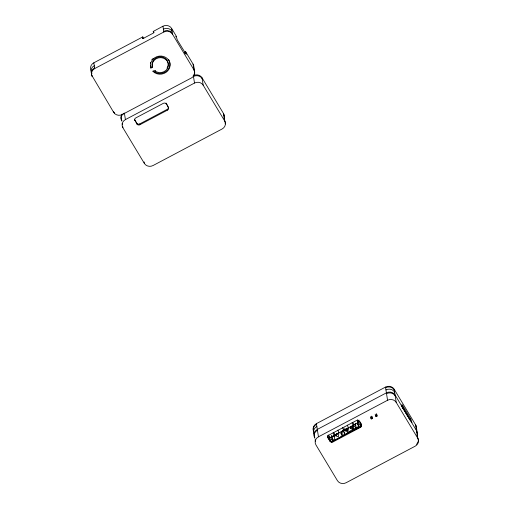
<?xml version="1.0" encoding="UTF-8"?>
<svg xmlns="http://www.w3.org/2000/svg" width="509" height="509" viewBox="0 0 509 509"><rect width="100%" height="100%" fill="white"/><g stroke="black" fill="none" stroke-linecap="round" stroke-linejoin="round"><path stroke-width="0.76" d="M328.521 434.972L329.005 438.084L331.461 442.168L344.72 434.743L352.928 429.106L352.724 425.473M355.257 423.443L355.212 424.722L353.093 425.333L350.103 428.018L352.928 429.106L360.849 426.612L359.888 421.528M351.725 426.396L352.928 429.106L353.685 423.043M342.347 430.811L341.914 435.259L344.72 434.743L360.849 426.612L358.4 422.527L357.821 420.37M334.712 433.083L334.12 435.373L334.757 439.07L332.422 440.317L329.005 438.084L329.667 436.003M344.116 432.453L344.72 434.743L343.607 430.353L344.199 428.063M176.26 36.463L177.253 39.912L186.224 54.476L185.651 51.765L184.411 52.427M345.726 429.742L343.607 430.353L340.616 433.038L341.914 435.259L341.399 431.575M91.296 70.872A6.401 5.892 -8.8 0 1 93.834 62.804L142.787 36.896L143.805 38.601M142.787 36.896L142.794 36.972A1.069 0.388 -31 0 0 142.45 37.526L142.577 38.347A1.069 0.388 -31 0 0 143.57 38.264L152.91 33.327A1.069 0.388 -31 0 0 153.782 32.417L153.654 31.596A1.069 0.388 -31 0 0 153.196 31.469L162.925 26.239A6.401 5.892 -8.8 0 1 171.597 28.383L176.292 36.19L175.637 36.877M92.193 76.636A6.401 5.892 -8.8 0 1 94.725 68.569L163.815 32.003A6.401 5.892 -8.8 0 1 172.487 34.148L193.967 69.873A6.401 5.892 -8.8 0 1 191.435 77.947L122.338 114.506A6.401 5.892 -8.8 0 1 113.666 112.362L92.065 75.809M152.948 71.018L153.012 71.432L154.59 70.598A8.125 7.482 -8.8 0 0 167.646 68.085A8.125 7.482 -8.8 0 0 160.959 57.644A8.125 7.482 -8.8 0 0 152.439 67.252L150.887 68.072L150.759 67.252L152.312 66.424A8.125 7.482 -8.8 0 1 161.334 56.862A8.125 7.482 -8.8 0 1 167.041 68.098M184.525 52.656L185.696 52.039M184.812 53.712L186.059 53.057M122.873 127.676A6.401 5.892 -8.8 0 1 125.405 119.609L194.502 83.05A6.401 5.892 -8.8 0 1 203.174 85.188L224.647 120.919A6.401 5.892 -8.8 0 1 222.115 128.987L153.024 165.546A6.401 5.892 -8.8 0 1 144.352 163.408L122.873 127.676L122.65 126.213M134.599 119.494A2.131 1.966 -8.8 0 0 134.758 119.819L136.8 123.223A2.131 1.966 -8.8 0 0 139.689 123.935L167.34 109.301A2.131 1.966 -8.8 0 0 168.396 107.119M134.758 119.819L136.927 124.043A2.131 1.966 -8.8 0 0 139.816 124.756L167.467 110.129A2.131 1.966 -8.8 0 0 168.314 107.437L166.958 104.574M316.42 423.641L385.51 387.082A6.401 5.892 -8.8 0 1 394.182 389.226L415.662 424.951L417.704 438.128A6.401 5.892 -8.8 0 1 415.166 446.196L346.075 482.761A6.401 5.892 -8.8 0 1 337.403 480.617L315.924 444.891A6.401 5.892 -8.8 0 1 318.462 436.824L316.42 423.641A6.401 5.892 -8.8 0 0 313.888 431.715M318.462 436.824L387.553 400.259A6.401 5.892 -8.8 0 1 396.225 402.403L417.704 438.128M333.433 440.781L359.698 426.886M332.873 441.971L360.518 427.337A2.131 1.966 -8.8 0 0 361.365 424.652L359.316 421.248A2.131 1.966 -8.8 0 0 356.427 420.536L328.782 435.163A2.131 1.966 -8.8 0 0 327.936 437.855L329.978 441.258A2.131 1.966 -8.8 0 0 332.873 441.971L332.746 441.144A2.131 1.966 -8.8 0 1 332.192 441.354M401.55 406.347L402.797 405.686L410.897 419.187L411.927 422.629L411.056 421.573M409.37 419.346L410.61 418.691M372.117 416.477L372.365 418.57L371.271 419.13L370.431 416.712M375.171 414.199L376.011 416.616L377.112 416.057L376.94 414.663M352.107 422.623L353.093 425.333L356.147 427.732L358.508 426.561L357.337 419.804M375.438 415.605L376.539 415.083L376.329 413.626M370.698 418.118L371.799 417.59L371.589 416.133M331.499 437.276L329.005 438.084L358.4 422.527L358.037 420.199M336.239 434.762L334.12 435.373L333.134 432.663M350.103 428.018L350.879 427.916L350.758 426.504M342.621 427.636L343.607 430.353L346.133 430.423L346.012 428.871M343.607 430.353L347.87 431.785L348.347 427.846L347.367 425.136M401.811 406.468L410.216 420.205M402.797 405.686L401.906 404.649L403.243 408.568M193.872 75.389A6.401 5.892 -8.8 0 1 202.022 77.775L223.502 113.507A6.401 5.892 -8.8 0 1 224.183 117.388M185.651 51.765L193.076 64.109L193.967 69.873M153.184 31.393L153.966 32.748M142.45 37.526L143.131 38.659M360.417 422.464L361.237 423.825M166.036 103.06A2.131 1.966 -8.8 0 1 166.138 103.212L168.314 107.437M327.631 435.539A2.131 1.966 -8.8 0 0 327.809 437.034L329.978 441.258M402.301 406.863L410.063 419.823M376.539 415.083L377.112 416.057M371.799 417.59L372.365 418.57M346.534 428.241L347.335 430.366M337.073 433.305L337.601 434.705M337.881 430.156L338.867 432.866L338.383 436.805L334.12 435.373L336.646 435.443L336.525 433.891M150.759 67.252L150.588 66.673A9.862 9.073 -8.8 0 1 150.378 65.623M150.887 68.072L150.702 67.455A9.862 9.073 -8.8 0 1 161.461 56.073A9.862 9.073 -8.8 0 1 169.026 69.084A9.862 9.073 -8.8 0 1 153.012 71.432M357.223 422.928L357.674 424.315L357.464 422.966M352.476 425.441L352.934 426.828M342.99 430.461L343.448 431.848M333.503 435.481L333.961 436.868L333.751 435.513M358.037 424.468L358.508 426.561M331.594 435.92L332.422 440.317L331.671 436.054M355.39 423.494L356.147 427.732M375.788 415.261L376.011 416.616M394.182 389.226L396.225 402.403M385.51 387.082L387.553 400.259M360.518 427.337L360.391 426.517A2.131 1.966 -8.8 0 0 361.447 424.334M355.409 424.048L355.619 425.403L355.498 423.851M350.669 426.561L350.879 427.916M345.923 429.068L346.133 430.423L345.999 428.985M336.443 434.088L336.646 435.443L336.532 434.031M327.809 437.034L327.936 437.855M314.104 433.095L314.327 434.559A6.401 5.892 -8.8 0 1 316.859 426.491M315.135 439.763L315.357 441.227M223.502 113.507L224.647 120.919M202.022 77.775L203.174 85.188M193.35 75.637L194.502 83.05M171.597 28.383L172.487 34.148M162.925 26.239L163.815 32.003M167.34 109.301L167.467 110.129M155.283 70.503L155.391 71.222M152.986 58.287L153.107 59.063M152.312 66.424L152.439 67.252M139.689 123.935L139.816 124.756M144.123 161.945L144.352 163.408M136.8 123.223L136.927 124.043M124.387 113.017L125.405 119.609M122.192 123.286L122.421 124.75M113.666 112.362L113.571 111.713A6.401 5.892 -8.8 0 0 114.627 113.004M93.834 62.804L94.725 68.569M91.531 72.393L91.773 73.951M352.521 426.148L352.928 429.106M331.722 435.621L331.906 437.956M347.781 428.654L347.825 430.22M163.713 31.354A6.401 5.892 -8.8 0 1 172.386 33.492M92.091 75.981A6.401 5.892 -8.8 0 1 94.623 67.913M193.865 69.224A6.401 5.892 -8.8 0 1 193.178 75.841M163.376 29.159A6.401 5.892 -8.8 0 1 172.048 31.297M91.747 73.786A6.401 5.892 -8.8 0 1 94.286 65.718M193.528 67.029A6.401 5.892 -8.8 0 1 194.209 70.91M193.076 64.109A6.401 5.892 -8.8 0 1 193.605 68.588M168.613 59.47A9.862 9.073 -8.8 0 1 166.284 71.273A9.862 9.073 -8.8 0 1 153.368 71.05M150.378 63.453A9.862 9.073 -8.8 0 1 150.594 62.333M151.822 59.642A9.862 9.073 -8.8 0 1 152.178 59.152M91.894 73.137A4.263 0.585 62.1 0 1 91.817 72.952M223.629 114.328A6.401 5.892 -8.8 0 1 224.157 118.807M123.897 113.31A6.401 5.892 -8.8 0 0 121.855 121.091L121.727 120.264A6.401 5.892 -8.8 0 1 122.033 114.131M193.484 76.458A6.401 5.892 -8.8 0 1 202.149 78.602M224.52 120.092A6.401 5.892 -8.8 0 1 225.201 123.973M166.265 104.033A2.131 1.966 -8.8 0 0 163.376 103.321L135.725 117.954A2.131 1.966 -8.8 0 0 134.885 120.639M416.68 431.543A6.401 5.892 -8.8 0 1 417.208 436.016M314.906 438.3A6.401 5.892 -8.8 0 1 317.438 430.232M386.535 393.673A6.401 5.892 -8.8 0 1 395.2 395.811M417.081 435.195A6.401 5.892 -8.8 0 0 416.553 430.716L395.073 394.99A6.401 5.892 -8.8 0 0 386.407 392.846L317.311 429.411A6.401 5.892 -8.8 0 0 314.778 437.479M417.577 437.307A6.401 5.892 -8.8 0 1 416.464 444.363M358.972 420.129A2.131 1.966 -8.8 0 1 359.093 420.275M331.124 441.348A2.131 1.966 -8.8 0 1 329.851 440.431M415.764 425.607A6.401 5.892 -8.8 0 1 416.445 429.488M313.735 431.893A6.401 5.892 -8.8 0 1 316.522 424.296M385.612 387.737A6.401 5.892 -8.8 0 1 394.284 389.875M416.101 427.802A6.401 5.892 -8.8 0 1 416.629 432.275M385.956 389.932A6.401 5.892 -8.8 0 1 394.621 392.07M415.662 424.951A6.401 5.892 -8.8 0 1 416.19 429.431"/></g></svg>
